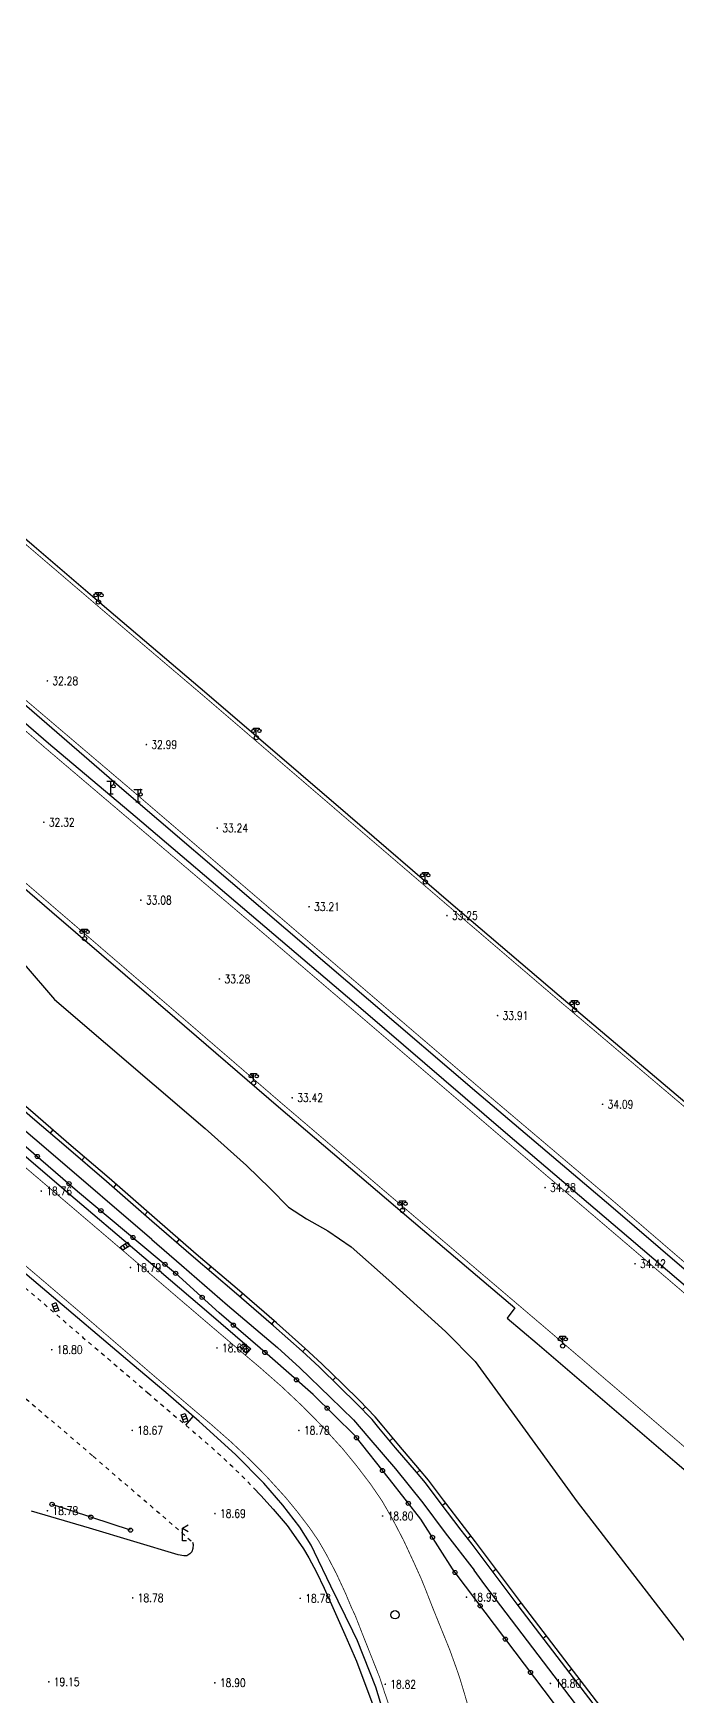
# Model space of a CAD drawing. Extents: x 404846 to 408477, y 3390929 to 3392894.
# Drawn here: x 407949.5 to 408026.5, y 3391312.7 to 3391511.8 of the extents above; entities that cross this region are included whole.
import ezdxf
from ezdxf.enums import TextEntityAlignment as Align

# ---------------------------------------------------------------- set-up
doc = ezdxf.new("R2010")
doc.units = 0
doc.header["$LTSCALE"] = 0.5
doc.header["$PDSIZE"] = 0.2
doc.linetypes.add('X6', pattern=[2, 1, -1])
doc.layers.get('0').update_dxf_attribs({"linetype": 'CONTINUOUS'})
doc.layers.add('ASSIST', color=7, linetype='CONTINUOUS', plot=False)
for name, color, linetype in [('DLDW', 11, 'CONTINUOUS'), ('DLSS', 4, 'CONTINUOUS'), ('GCD', 1, 'CONTINUOUS'), ('GXYZ', 2, 'CONTINUOUS'), ('JMD', 6, 'CONTINUOUS'), ('SXSS', 5, 'CONTINUOUS'), ('ZBTZ', 3, 'CONTINUOUS')]:
    doc.layers.add(name, color=color, linetype=linetype)
doc.styles.add('HZ', font='rs.shx', dxfattribs={"width": 0.8, "bigfont": 'hztxt.shx'})
doc.linetypes.add('10422', pattern='A,0.75,[150,AAA.SHX,S=0.5,R=0,X=0,Y=0.5],1.5,[177,AAA.SHX,S=1,R=0,X=0,Y=0.4],0.75', length=3)
doc.linetypes.add('1161', pattern='A,0,[149,AAA.SHX,S=0.15,R=0,X=0,Y=0],-1.6', length=1.6)
doc.linetypes.add('444', pattern='A,4.5,[145,AAA.SHX,S=1,R=0,X=0,Y=1],4.5,-0.5,[146,AAA.SHX,S=1,R=0,X=0,Y=0],-0.5', length=10)

# ---------------------------------------------------------------- blocks, each defined once
blk = doc.blocks.new('gc097')
for p, q in [((-0.7, 2), (-0.7, 2.3)), ((-0.7, 2.3), (0.7, 2.3)), ((0, 0.5), (0, 2.3)), ((0.7, 2.3), (0.7, 2))]:
    blk.add_line(p, q)
for centre, radius in [((-0.7, 1.6), 0.4), ((0, 0), 0.5), ((0.73, 1.6), 0.4)]:
    blk.add_circle(centre, radius)
blk = doc.blocks.new('gc052')
for p, q in [((0, 3), (1.39, 3.8)), ((0, 3), (1.39, 2.2)), ((0, 0), (0, 3)), ((1, 0), (0, 0))]:
    blk.add_line(p, q)
blk = doc.blocks.new('gc063')
for p, q in [((-1, 3), (1, 3)), ((-0.5, 0), (0.5, 0)), ((0, 0), (0, 3)), ((0.6, 3), (0.6, 2.2))]:
    blk.add_line(p, q)
blk.add_circle((0.6, 1.8), 0.4)
blk.add_point((0.6, 3))
blk.add_point((0.6, 3))
blk = doc.blocks.new('GC200')
at = {"linetype": 'Continuous', "const_width": 0.2, "flags": 128}
blk.add_lwpolyline([(-0.1, 0, 1), (0.1, 0, 1)], format="xyb", close=True, dxfattribs=at)
blk = doc.blocks.new('gc188')
blk.add_circle((0, 0), 1)
blk = doc.blocks.new('gc041')
for p, q in [((-1, 0.5), (1, 0.5)), ((-1, -0.5), (-1, 0.5)), ((-0.33, 0.5), (-0.33, -0.5)), ((0.33, 0.5), (0.33, -0.5)), ((1, 0.5), (1, -0.5)), ((1, -0.5), (-1, -0.5))]:
    blk.add_line(p, q)
blk = doc.blocks.new('gc170')
at = {"linetype": 'Continuous'}
blk.add_circle((0, 0), 0.5, dxfattribs=at)

msp = doc.modelspace()

# ---------------------------------------------------------------- linework, layer by layer
at = {"layer": 'ASSIST', "linetype": 'Continuous', "flags": 128}
for points, elevation in [([(407717.63, 3391628.421), (407739.31, 3391610.068), (407757.814, 3391594.27), (407769.206, 3391584.474), (407791.336, 3391565.567), (407827.53, 3391534.633), (407839.699, 3391524.275), (407860.332, 3391506.583), (407879.896, 3391489.907), (407895.533, 3391476.567), (407914.944, 3391460.054), (407928.86, 3391448.177), (407948.755, 3391431.23), (407960.388, 3391421.121), (407977.245, 3391406.673), (407989.616, 3391396.083), (408002.581, 3391384.986), (408018.632, 3391371.381), (408027.382, 3391363.852)], 33.577), ([(408027.99, 3391383.346), (408012.423, 3391396.541), (407999.486, 3391407.613), (407987.136, 3391418.213), (407970.258, 3391432.721), (407958.547, 3391442.682), (407938.684, 3391459.687), (407924.758, 3391471.572), (407905.338, 3391488.092), (407889.742, 3391501.416), (407870.195, 3391518.089), (407849.543, 3391535.796), (407826.483, 3391555.483), (407803.269, 3391575.355), (407767.707, 3391605.855), (407749.178, 3391621.675)], 33.577), ([(408037.348, 3391353.393), (408020.764, 3391367.559), (408006.025, 3391380.142), (407988.964, 3391394.777), (407976.434, 3391405.494), (407961.692, 3391418.033), (407951.321, 3391426.762), (407929.474, 3391445.669), (407907.852, 3391464.069), (407894.294, 3391475.649), (407880.576, 3391487.379), (407861.8, 3391503.272), (407842.032, 3391520.164), (407828.875, 3391531.544), (407809.095, 3391548.382), (407784.996, 3391568.981), (407774.425, 3391578.052), (407742.824, 3391605.225), (407728.522, 3391617.404)], 33.662), ([(407762.181, 3391568.414), (407803.295, 3391533.316), (407818.831, 3391520.015), (407831.853, 3391508.81), (407851.819, 3391491.816), (407870.756, 3391475.519), (407884.555, 3391463.862), (407903.178, 3391447.956), (407917.763, 3391435.477), (407933.54, 3391422.298), (407951.745, 3391406.611), (407951.738, 3391406.603), (407966.451, 3391393.954), (407978.859, 3391383.245), (407996.064, 3391368.564), (408007.114, 3391359.152), (408006.216, 3391357.944), (408009.811, 3391354.882), (408026.285, 3391340.773), (408026.283, 3391340.766), (408040.074, 3391328.987)], 33.662), ([(407927.281, 3391396.893), (407954.804, 3391373.154), (407966.542, 3391363.308)], 18.978), ([(407999.968, 3391327.473), (407995.882, 3391333.849), (407992.123, 3391338.634), (407988.018, 3391343.834), (407983.014, 3391348.788), (407977.808, 3391353.325), (407971.734, 3391358.59), (407966.542, 3391363.308)], 18.994), ([(407961.144, 3391332.546), (407951.761, 3391335.63)], 18.991), ([(407999.968, 3391327.473), (408011.852, 3391311.732), (408012.046, 3391305.385), (408006.96, 3391286.187)], 19.077)]:
    msp.add_lwpolyline(points, dxfattribs=dict(at, elevation=elevation))
at = {"layer": 'DLSS', "linetype": 'Continuous', "const_width": 0.1, "flags": 128}
for points, elevation in [([(407727.188, 3391639.712), (407748.892, 3391621.339), (407767.42, 3391605.52), (407802.983, 3391575.021), (407826.197, 3391555.148), (407849.256, 3391535.462), (407869.909, 3391517.754), (407889.456, 3391501.081), (407905.052, 3391487.757), (407924.473, 3391471.236), (407938.397, 3391459.352), (407958.261, 3391442.346), (407969.972, 3391432.386), (407986.849, 3391417.879), (407999.2, 3391407.279), (408012.137, 3391396.205), (408028.203, 3391382.588), (408036.994, 3391375.023)], 31.493), ([(407952.106, 3391407.03), (407933.897, 3391422.72), (407918.12, 3391435.899), (407903.537, 3391448.376), (407884.913, 3391464.284), (407871.115, 3391475.94), (407852.178, 3391492.236), (407832.212, 3391509.23), (407819.191, 3391520.434), (407803.655, 3391533.737), (407762.54, 3391568.834), (407749.423, 3391580.054), (407733.182, 3391593.964), (407718.95, 3391606.083), (407707.1, 3391616.026)], 30.22), ([(407841.622, 3391519.69), (407861.38, 3391502.779), (407880.157, 3391486.885), (407893.873, 3391475.156), (407907.432, 3391463.576), (407929.052, 3391445.178), (407950.897, 3391426.272)], 31.508), ([(407960.79, 3391421.591), (407949.049, 3391431.577), (407929.155, 3391448.523), (407915.24, 3391460.4), (407895.828, 3391476.913)], 32.182), ([(407950.897, 3391426.272), (407961.225, 3391417.484), (407975.966, 3391404.945), (407988.495, 3391394.229), (408005.556, 3391379.594), (408020.296, 3391367.011), (408036.88, 3391352.845)], 33.664), ([(407960.79, 3391421.591), (407977.647, 3391407.142), (407990.018, 3391396.552), (408002.982, 3391385.456), (408019.033, 3391371.851), (408027.785, 3391364.32)], 33.81), ([(408027.629, 3391342.342), (408011.153, 3391356.452), (407996.43, 3391368.992), (407979.226, 3391383.672), (407966.818, 3391394.381), (407952.106, 3391407.03)], 33.577), ([(407924.454, 3391396.609), (407930.829, 3391391.107), (407939.15, 3391384.011), (407945.428, 3391378.664), (407953.872, 3391371.46), (407961.044, 3391365.338), (407964.19, 3391362.634)], 19.018), ([(407923.458, 3391385.671), (407925.005, 3391384.319), (407933.349, 3391377.204), (407939.626, 3391371.858), (407948.066, 3391364.656), (407955.226, 3391358.545), (407958.36, 3391355.851)], 19.018), ([(407964.19, 3391362.634), (407969.837, 3391357.798), (407974.455, 3391353.861), (407976.655, 3391352.001), (407979.267, 3391349.702), (407981.757, 3391347.353), (407983.962, 3391345.115), (407986.505, 3391342.319), (407988.145, 3391340.317), (407989.851, 3391338.079), (407991.223, 3391336.075), (407992.483, 3391333.893), (407993.828, 3391331.307), (407995.049, 3391328.672), (407995.904, 3391326.782), (407996.382, 3391325.607), (407997.261, 3391323.351), (407999.338, 3391318.22)], 18.883), ([(407958.36, 3391355.851), (407964.008, 3391350.975), (407968.647, 3391347.02), (407970.793, 3391345.206), (407973.222, 3391343.068), (407975.479, 3391340.939), (407977.443, 3391338.945), (407979.71, 3391336.452), (407981.104, 3391334.751), (407982.576, 3391332.821), (407983.624, 3391331.29), (407984.613, 3391329.577), (407985.772, 3391327.349), (407986.89, 3391324.935), (407987.576, 3391323.28), (407988.044, 3391322.288), (407988.928, 3391320.021), (407990.978, 3391314.854)], 18.883), ([(407999.338, 3391318.22), (408000.109, 3391316.082), (408000.484, 3391315.006), (408001.032, 3391313.203), (408001.498, 3391311.598)], 18.905), ([(407990.978, 3391314.854), (407991.563, 3391313.049), (407991.862, 3391312.194), (407992.339, 3391310.622), (407992.72, 3391309.197)], 18.905)]:
    msp.add_lwpolyline(points, dxfattribs=dict(at, elevation=elevation))
at = {"layer": 'DLSS', "linetype": 'X6', "flags": 128}
for points, elevation in [([(407923.431, 3391383.01), (407929.469, 3391377.89), (407936.544, 3391371.839), (407942.218, 3391366.921), (407949.942, 3391360.375), (407955.452, 3391355.635), (407961.099, 3391350.825), (407963.232, 3391348.979)], 18.933), ([(407935.693, 3391359.307), (407943.432, 3391352.749), (407948.931, 3391348.018), (407954.567, 3391343.217), (407956.671, 3391341.397)], 18.88), ([(407963.232, 3391348.979), (407966.385, 3391346.271), (407968.672, 3391344.338), (407969.568, 3391343.574), (407971.337, 3391342.023), (407973.346, 3391340.151), (407974.927, 3391338.591), (407975.879, 3391337.598)], 18.712), ([(407956.671, 3391341.397), (407959.864, 3391338.617), (407962.163, 3391336.674), (407962.99, 3391335.968), (407964.595, 3391334.562), (407966.386, 3391333.023), (407967.927, 3391331.66), (407968.576, 3391331.126)], 18.712)]:
    msp.add_lwpolyline(points, dxfattribs=dict(at, elevation=elevation))
at = {"layer": 'JMD', "linetype": '444', "flags": 128}
for points, elevation in [([(407961.349, 3391352.415), (407950.61, 3391361.514), (407942.16, 3391368.665), (407931.639, 3391377.653), (407923.052, 3391385.059)], 20.752), ([(407987.754, 3391320.43), (407985.118, 3391325.818), (407983.163, 3391329.921), (407982.747, 3391330.764), (407981.397, 3391332.919), (407979.384, 3391335.539), (407977.09, 3391338.161), (407973.719, 3391341.594), (407969.369, 3391345.539), (407965.365, 3391349.018), (407961.349, 3391352.415)], 21.703), ([(407985.995, 3391249.141), (407988.53, 3391257.969), (407991.192, 3391266.698), (407993.664, 3391275.205), (407994.086, 3391278.241), (407994.386, 3391283.793), (407994.528, 3391287.231), (407994.286, 3391294.57), (407994.226, 3391296.206), (407993.723, 3391300.411), (407992.735, 3391305.734), (407991.743, 3391309.668), (407990.508, 3391313.732), (407988.289, 3391319.3), (407987.754, 3391320.43)], 21.544)]:
    msp.add_lwpolyline(points, dxfattribs=dict(at, elevation=elevation))
at = {"layer": 'SXSS', "linetype": 'Continuous'}
for p, q in [((407951.84, 3391380.476), (407951.513, 3391380.098)), ((407955.634, 3391377.22), (407955.31, 3391376.84)), ((407959.43, 3391373.966), (407959.101, 3391373.589)), ((407963.193, 3391370.674), (407962.864, 3391370.298)), ((407966.961, 3391367.387), (407966.633, 3391367.01)), ((407970.749, 3391364.123), (407970.425, 3391363.742)), ((407974.553, 3391360.879), (407974.226, 3391360.501)), ((407978.331, 3391357.604), (407978.004, 3391357.226)), ((407982.074, 3391354.288), (407981.734, 3391353.92)), ((407985.702, 3391350.849), (407985.353, 3391350.491)), ((407989.25, 3391347.326), (407988.891, 3391346.978)), ((407992.541, 3391343.566), (407992.157, 3391343.246)), ((407995.769, 3391339.748), (407995.389, 3391339.423)), ((407998.857, 3391335.818), (407998.46, 3391335.514)), ((408001.899, 3391331.85), (408001.503, 3391331.545)), ((408004.91, 3391327.858), (408004.51, 3391327.558)), ((408007.913, 3391323.86), (408007.513, 3391323.56)), ((408010.937, 3391319.879), (408010.539, 3391319.576)), ((408013.962, 3391315.897), (408013.564, 3391315.595))]:
    msp.add_line(p, q, dxfattribs=at)
at = {"layer": 'SXSS', "linetype": '10422', "elevation": 21.227, "flags": 128}
msp.add_lwpolyline([(408019.649, 3391307.657), (408013.742, 3391315.361), (408007.544, 3391323.519), (408002.032, 3391330.857), (408000.724, 3391332.559), (407998.204, 3391335.848), (407996.428, 3391338.209), (407995.344, 3391339.476), (407992.866, 3391342.396), (407990.872, 3391344.785), (407990.045, 3391345.788), (407988.179, 3391347.712), (407986.198, 3391349.665), (407983.703, 3391352.103), (407981.669, 3391353.981), (407978.265, 3391356.999), (407973.561, 3391361.078), (407968.67, 3391365.234), (407963.698, 3391369.568), (407958.271, 3391374.315), (407953.435, 3391378.438), (407949.435, 3391381.893), (407944.823, 3391385.877), (407940.048, 3391389.896), (407932.637, 3391396.237), (407914.652, 3391411.584), (407899.554, 3391423.417), (407886.466, 3391433.457), (407877.34, 3391440.554), (407872.525, 3391444.433), (407869.185, 3391447.354), (407868.121, 3391449.014), (407867.187, 3391450.695), (407866.5, 3391452.324), (407866.088, 3391453.584), (407865.769, 3391455.667), (407865.685, 3391457.741), (407865.911, 3391459.964), (407866.286, 3391461.841), (407867.046, 3391464.007), (407867.841, 3391465.678), (407868.851, 3391467.124), (407870.393, 3391469.034), (407873.854, 3391472.92)], dxfattribs=at)
at = {"layer": 'SXSS', "linetype": 'Continuous', "elevation": 15.501, "flags": 128}
for points in [[(407948.431, 3391400.347), (407952.033, 3391396.102)], [(407952.033, 3391396.102), (407970.061, 3391380.633), (407975.017, 3391376.226), (407977.865, 3391373.466), (407980.038, 3391371.239), (407982.183, 3391369.818), (407984.765, 3391368.4), (407987.547, 3391366.481), (407992.048, 3391362.482), (407998.853, 3391356.336), (408002.379, 3391352.741), (408008.054, 3391344.945), (408014.574, 3391335.926)], [(408014.574, 3391335.926), (408045.402, 3391295.961)]]:
    msp.add_lwpolyline(points, dxfattribs=at)
at = {"layer": 'SXSS', "color": 7, "linetype": 'Continuous', "elevation": 21.227, "flags": 128}
msp.add_lwpolyline([(408020.046, 3391307.961), (408014.139, 3391315.664), (408007.943, 3391323.82), (408002.43, 3391331.159), (408001.121, 3391332.863), (407998.602, 3391336.15), (407996.818, 3391338.522), (407995.725, 3391339.8), (407993.249, 3391342.718), (407991.257, 3391345.104), (407990.418, 3391346.122), (407988.534, 3391348.064), (407986.548, 3391350.022), (407984.047, 3391352.466), (407982.004, 3391354.352), (407978.595, 3391357.375), (407973.887, 3391361.457), (407968.996, 3391365.613), (407964.027, 3391369.945), (407958.598, 3391374.693), (407953.761, 3391378.817), (407949.762, 3391382.271), (407945.147, 3391386.257)], dxfattribs=at)
at = {"layer": 'ZBTZ', "linetype": '1161', "flags": 128}
for points, elevation in [([(407963.688, 3391367.342), (407951.606, 3391377.728), (407941.732, 3391386.147), (407931.574, 3391394.88), (407927.962, 3391398.101)], 19.179), ([(407925.111, 3391397.381), (407931.488, 3391391.913), (407939.823, 3391384.817), (407946.172, 3391379.377), (407954.53, 3391372.215), (407961.674, 3391366.149), (407964.878, 3391363.396)], 19.08), ([(407963.688, 3391367.342), (407967.254, 3391364.276), (407972.764, 3391359.503), (407978.714, 3391354.425), (407981.385, 3391351.983), (407985.033, 3391348.471), (407987.817, 3391345.759), (407989.668, 3391343.582), (407992.848, 3391339.881), (407996.129, 3391335.824), (407998.788, 3391332.221), (408002.256, 3391327.744)], 19.027), ([(407964.851, 3391363.406), (407970.497, 3391358.57), (407975.113, 3391354.636), (407975.539, 3391354.275), (407974.866, 3391353.514)], 18.896), ([(407967.771, 3391345.1), (407968.65, 3391346.165)], 18.721), ([(407975.879, 3391337.598), (407976.744, 3391336.695), (407978.227, 3391335.051), (407979.881, 3391333.094), (407981.221, 3391331.225), (407981.84, 3391330.307), (407982.476, 3391329.225), (407983.398, 3391327.521), (407984.317, 3391325.588), (407985.355, 3391323.273), (407986.801, 3391320.051)], 18.732), ([(407968.576, 3391331.126), (407968.643, 3391330.829), (407968.582, 3391330.367), (407968.462, 3391329.941), (407968.26, 3391329.703), (407967.897, 3391329.465), (407967.537, 3391329.457), (407966.855, 3391329.609), (407956.234, 3391332.798), (407949.315, 3391334.821)], 18.83), ([(408015.68, 3391310.053), (408003.532, 3391326.01), (408002.256, 3391327.744)], 19.136), ([(407986.801, 3391320.051), (407988.18, 3391316.86), (407989.075, 3391314.5), (407990.093, 3391311.73), (407990.981, 3391308.484), (407992.002, 3391304.398), (407992.695, 3391300.521), (407993.114, 3391296.676), (407993.416, 3391291.589), (407993.535, 3391287.696), (407993.369, 3391284.035), (407993.129, 3391279.669), (407992.737, 3391276.256), (407992.593, 3391275.554), (407990.697, 3391269.265), (407988.434, 3391261.491), (407984.818, 3391249.425)], 19.147)]:
    msp.add_lwpolyline(points, dxfattribs=dict(at, elevation=elevation))

# ---------------------------------------------------------------- block references
at = {"layer": 'DLDW', "linetype": 'Continuous', "xscale": 0.5, "yscale": 0.5}
for p in [(407957.309, 3391443.708, 33.349), (407976.199, 3391427.459, 33.413), (407996.412, 3391410.175, 33.915), (407955.65, 3391403.384, 33.999), (408014.273, 3391394.848, 34.395), (407975.876, 3391386.104, 34.411), (407993.681, 3391370.836, 34.639), (408012.859, 3391354.609, 34.45)]:
    msp.add_blockref('gc097', p, dxfattribs=at)
at = {"layer": 'DLSS', "linetype": 'Continuous', "xscale": 0.5, "yscale": 0.5}
for name, p in [('gc063', (407958.808, 3391420.735, 33.639)), ('gc063', (407962.042, 3391419.759, 33.434)), ('gc052', (407967.358, 3391331.268, 18.904))]:
    msp.add_blockref(name, p, dxfattribs=at)
at = {"layer": 'GCD', "linetype": 'Continuous'}
ref = msp.add_blockref('GC200', (407951.195, 3391434.261, 32.28), dxfattribs=dict(at, xscale=0.5, yscale=0.5, zscale=0.5))
ref.add_attrib('height', '32.28', dxfattribs={"linetype": 'Continuous', "height": 1, "style": 'HZ', "width": 0.8}).set_placement((407951.795, 3391434.261, 32.28), align=Align.MIDDLE_LEFT)
ref = msp.add_blockref('GC200', (407963.038, 3391426.631, 32.985), dxfattribs=dict(at, xscale=0.5, yscale=0.5, zscale=0.5))
ref.add_attrib('height', '32.99', dxfattribs={"linetype": 'Continuous', "height": 1, "style": 'HZ', "width": 0.8}).set_placement((407963.638, 3391426.631, 32.985), align=Align.MIDDLE_LEFT)
ref = msp.add_blockref('GC200', (407950.771, 3391417.323, 32.323), dxfattribs=dict(at, xscale=0.5, yscale=0.5, zscale=0.5))
ref.add_attrib('height', '32.32', dxfattribs={"linetype": 'Continuous', "height": 1, "style": 'HZ', "width": 0.8}).set_placement((407951.371, 3391417.323, 32.323), align=Align.MIDDLE_LEFT)
ref = msp.add_blockref('GC200', (407971.523, 3391416.63, 33.236), dxfattribs=dict(at, xscale=0.5, yscale=0.5, zscale=0.5))
ref.add_attrib('height', '33.24', dxfattribs={"linetype": 'Continuous', "height": 1, "style": 'HZ', "width": 0.8}).set_placement((407972.123, 3391416.63, 33.236), align=Align.MIDDLE_LEFT)
ref = msp.add_blockref('GC200', (407962.389, 3391407.995, 33.075), dxfattribs=dict(at, xscale=0.5, yscale=0.5, zscale=0.5))
ref.add_attrib('height', '33.08', dxfattribs={"linetype": 'Continuous', "height": 1, "style": 'HZ', "width": 0.8}).set_placement((407962.989, 3391407.995, 33.075), align=Align.MIDDLE_LEFT)
ref = msp.add_blockref('GC200', (407982.51, 3391407.208, 33.213), dxfattribs=dict(at, xscale=0.5, yscale=0.5, zscale=0.5))
ref.add_attrib('height', '33.21', dxfattribs={"linetype": 'Continuous', "height": 1, "style": 'HZ', "width": 0.8}).set_placement((407983.11, 3391407.208, 33.213), align=Align.MIDDLE_LEFT)
ref = msp.add_blockref('GC200', (407999.011, 3391406.156, 33.251), dxfattribs=dict(at, xscale=0.5, yscale=0.5, zscale=0.5))
ref.add_attrib('height', '33.25', dxfattribs={"linetype": 'Continuous', "height": 1, "style": 'HZ', "width": 0.8}).set_placement((407999.611, 3391406.156, 33.251), align=Align.MIDDLE_LEFT)
ref = msp.add_blockref('GC200', (407971.786, 3391398.559, 33.281), dxfattribs=dict(at, xscale=0.5, yscale=0.5, zscale=0.5))
ref.add_attrib('height', '33.28', dxfattribs={"linetype": 'Continuous', "height": 1, "style": 'HZ', "width": 0.8}).set_placement((407972.386, 3391398.559, 33.281), align=Align.MIDDLE_LEFT)
ref = msp.add_blockref('GC200', (408005.07, 3391394.168, 33.912), dxfattribs=dict(at, xscale=0.5, yscale=0.5, zscale=0.5))
ref.add_attrib('height', '33.91', dxfattribs={"linetype": 'Continuous', "height": 1, "style": 'HZ', "width": 0.8}).set_placement((408005.67, 3391394.168, 33.912), align=Align.MIDDLE_LEFT)
ref = msp.add_blockref('GC200', (407980.492, 3391384.332, 33.424), dxfattribs=dict(at, xscale=0.5, yscale=0.5, zscale=0.5))
ref.add_attrib('height', '33.42', dxfattribs={"linetype": 'Continuous', "height": 1, "style": 'HZ', "width": 0.8}).set_placement((407981.092, 3391384.332, 33.424), align=Align.MIDDLE_LEFT)
ref = msp.add_blockref('GC200', (408017.626, 3391383.544, 34.092), dxfattribs=dict(at, xscale=0.5, yscale=0.5, zscale=0.5))
ref.add_attrib('height', '34.09', dxfattribs={"linetype": 'Continuous', "height": 1, "style": 'HZ', "width": 0.8}).set_placement((408018.226, 3391383.544, 34.092), align=Align.MIDDLE_LEFT)
ref = msp.add_blockref('GC200', (408010.745, 3391373.574, 34.284), dxfattribs=dict(at, xscale=0.5, yscale=0.5, zscale=0.5))
ref.add_attrib('height', '34.28', dxfattribs={"linetype": 'Continuous', "height": 1, "style": 'HZ', "width": 0.8}).set_placement((408011.345, 3391373.574, 34.284), align=Align.MIDDLE_LEFT)
ref = msp.add_blockref('GC200', (407950.468, 3391373.156, 18.76), dxfattribs=dict(at, xscale=0.5, yscale=0.5, zscale=0.5))
ref.add_attrib('height', '18.76', dxfattribs={"linetype": 'Continuous', "height": 1, "style": 'HZ', "width": 0.8}).set_placement((407951.068, 3391373.156, 18.76), align=Align.MIDDLE_LEFT)
ref = msp.add_blockref('GC200', (407961.135, 3391363.994, 18.787), dxfattribs=dict(at, xscale=0.5, yscale=0.5, zscale=0.5))
ref.add_attrib('height', '18.79', dxfattribs={"linetype": 'Continuous', "height": 1, "style": 'HZ', "width": 0.8}).set_placement((407961.735, 3391363.994, 18.787), align=Align.MIDDLE_LEFT)
ref = msp.add_blockref('GC200', (408021.509, 3391364.447, 34.424), dxfattribs=dict(at, xscale=0.5, yscale=0.5, zscale=0.5))
ref.add_attrib('height', '34.42', dxfattribs={"linetype": 'Continuous', "height": 1, "style": 'HZ', "width": 0.8}).set_placement((408022.109, 3391364.447, 34.424), align=Align.MIDDLE_LEFT)
ref = msp.add_blockref('GC200', (407951.72, 3391354.159, 18.8), dxfattribs=dict(at, xscale=0.5, yscale=0.5, zscale=0.5))
ref.add_attrib('height', '18.80', dxfattribs={"linetype": 'Continuous', "height": 1, "style": 'HZ', "width": 0.8}).set_placement((407952.32, 3391354.159, 18.8), align=Align.MIDDLE_LEFT)
ref = msp.add_blockref('GC200', (407971.493, 3391354.368, 18.688), dxfattribs=dict(at, xscale=0.5, yscale=0.5, zscale=0.5))
ref.add_attrib('height', '18.69', dxfattribs={"linetype": 'Continuous', "height": 1, "style": 'HZ', "width": 0.8}).set_placement((407972.093, 3391354.368, 18.688), align=Align.MIDDLE_LEFT)
ref = msp.add_blockref('GC200', (407961.349, 3391344.497, 18.672), dxfattribs=dict(at, xscale=0.5, yscale=0.5, zscale=0.5))
ref.add_attrib('height', '18.67', dxfattribs={"linetype": 'Continuous', "height": 1, "style": 'HZ', "width": 0.8}).set_placement((407961.949, 3391344.497, 18.672), align=Align.MIDDLE_LEFT)
ref = msp.add_blockref('GC200', (407981.298, 3391344.485, 18.784), dxfattribs=dict(at, xscale=0.5, yscale=0.5, zscale=0.5))
ref.add_attrib('height', '18.78', dxfattribs={"linetype": 'Continuous', "height": 1, "style": 'HZ', "width": 0.8}).set_placement((407981.898, 3391344.485, 18.784), align=Align.MIDDLE_LEFT)
ref = msp.add_blockref('GC200', (407951.2, 3391334.87, 18.784), dxfattribs=dict(at, xscale=0.5, yscale=0.5, zscale=0.5))
ref.add_attrib('height', '18.78', dxfattribs={"linetype": 'Continuous', "height": 1, "style": 'HZ', "width": 0.8}).set_placement((407951.8, 3391334.87, 18.784), align=Align.MIDDLE_LEFT)
ref = msp.add_blockref('GC200', (407971.251, 3391334.535, 18.688), dxfattribs=dict(at, xscale=0.5, yscale=0.5, zscale=0.5))
ref.add_attrib('height', '18.69', dxfattribs={"linetype": 'Continuous', "height": 1, "style": 'HZ', "width": 0.8}).set_placement((407971.851, 3391334.535, 18.688), align=Align.MIDDLE_LEFT)
ref = msp.add_blockref('GC200', (407991.309, 3391334.241, 18.8), dxfattribs=dict(at, xscale=0.5, yscale=0.5, zscale=0.5))
ref.add_attrib('height', '18.80', dxfattribs={"linetype": 'Continuous', "height": 1, "style": 'HZ', "width": 0.8}).set_placement((407991.909, 3391334.241, 18.8), align=Align.MIDDLE_LEFT)
ref = msp.add_blockref('GC200', (407961.404, 3391324.435, 18.784), dxfattribs=dict(at, xscale=0.5, yscale=0.5, zscale=0.5))
ref.add_attrib('height', '18.78', dxfattribs={"linetype": 'Continuous', "height": 1, "style": 'HZ', "width": 0.8}).set_placement((407962.004, 3391324.435, 18.784), align=Align.MIDDLE_LEFT)
ref = msp.add_blockref('GC200', (407981.456, 3391324.38, 18.784), dxfattribs=dict(at, xscale=0.5, yscale=0.5, zscale=0.5))
ref.add_attrib('height', '18.78', dxfattribs={"linetype": 'Continuous', "height": 1, "style": 'HZ', "width": 0.8}).set_placement((407982.056, 3391324.38, 18.784), align=Align.MIDDLE_LEFT)
ref = msp.add_blockref('GC200', (408001.348, 3391324.517, 18.928), dxfattribs=dict(at, xscale=0.5, yscale=0.5, zscale=0.5))
ref.add_attrib('height', '18.93', dxfattribs={"linetype": 'Continuous', "height": 1, "style": 'HZ', "width": 0.8}).set_placement((408001.948, 3391324.517, 18.928), align=Align.MIDDLE_LEFT)
ref = msp.add_blockref('GC200', (407951.364, 3391314.375, 19.152), dxfattribs=dict(at, xscale=0.5, yscale=0.5, zscale=0.5))
ref.add_attrib('height', '19.15', dxfattribs={"linetype": 'Continuous', "height": 1, "style": 'HZ', "width": 0.8}).set_placement((407951.964, 3391314.375, 19.152), align=Align.MIDDLE_LEFT)
ref = msp.add_blockref('GC200', (407971.237, 3391314.263, 18.9), dxfattribs=dict(at, xscale=0.5, yscale=0.5, zscale=0.5))
ref.add_attrib('height', '18.90', dxfattribs={"linetype": 'Continuous', "height": 1, "style": 'HZ', "width": 0.8}).set_placement((407971.837, 3391314.263, 18.9), align=Align.MIDDLE_LEFT)
ref = msp.add_blockref('GC200', (407991.624, 3391314.091, 18.816), dxfattribs=dict(at, xscale=0.5, yscale=0.5, zscale=0.5))
ref.add_attrib('height', '18.82', dxfattribs={"linetype": 'Continuous', "height": 1, "style": 'HZ', "width": 0.8}).set_placement((407992.224, 3391314.091, 18.816), align=Align.MIDDLE_LEFT)
ref = msp.add_blockref('GC200', (408011.382, 3391314.19, 18.8), dxfattribs=dict(at, xscale=0.5, yscale=0.5, zscale=0.5))
ref.add_attrib('height', '18.80', dxfattribs={"linetype": 'Continuous', "height": 1, "style": 'HZ', "width": 0.8}).set_placement((408011.982, 3391314.19, 18.8), align=Align.MIDDLE_LEFT)
at = {"layer": 'GXYZ', "linetype": 'Continuous', "xscale": 0.5, "yscale": 0.5}
for p, rotation in [((407960.511, 3391366.54, 18.938), 32.71149219533839), ((407952.165, 3391359.243, 18.979), 110.7483438921577), ((407974.784, 3391354.339, 18.884), 132.2915569890759), ((407967.603, 3391345.978, 18.701), 289.8549506500526)]:
    msp.add_blockref('gc041', p, dxfattribs=dict(at, rotation=rotation))
msp.add_blockref('gc188', (407992.794, 3391322.412, 18.967), dxfattribs=at)
at = {"layer": 'ZBTZ', "linetype": 'Continuous', "xscale": 0.5, "yscale": 0.5}
for p, rotation in [((407949.998, 3391377.299), 319.2217377987814), ((407953.785, 3391374.033), 319.2217377987814), ((407957.603, 3391370.806), 320.0096013647295), ((407961.434, 3391367.593), 320.0096013647295), ((407965.265, 3391364.379), 320.0096013647295), ((407966.542, 3391363.308), 137.7383973179159), ((407966.542, 3391363.308), 320.0096013647295), ((407969.712, 3391360.427), 137.7383973179159), ((407973.448, 3391357.104), 139.080948516196), ((407977.226, 3391353.829), 139.080948516196), ((407980.997, 3391350.546), 138.9280308980962), ((407984.666, 3391347.153), 135.2876847636938), ((407988.193, 3391343.612), 128.2883768875555), ((407991.291, 3391339.687), 128.2883768875555), ((407994.383, 3391335.758), 128.1524668781326), ((407951.761, 3391335.63), 161.8053644078292), ((407956.394, 3391334.107), 161.8053644078292), ((407961.144, 3391332.546), 161.8053644078292), ((407997.27, 3391331.683), 122.6533998932591), ((407999.968, 3391327.473), 307.0517496648452), ((407999.968, 3391327.473), 122.6533998932591), ((408002.981, 3391323.483), 307.0517496648452), ((408005.993, 3391319.492), 307.0517496648452), ((408009.006, 3391315.502), 307.0517496648452)]:
    msp.add_blockref('gc170', p, dxfattribs=dict(at, rotation=rotation))

doc.saveas('drawing.dxf')
